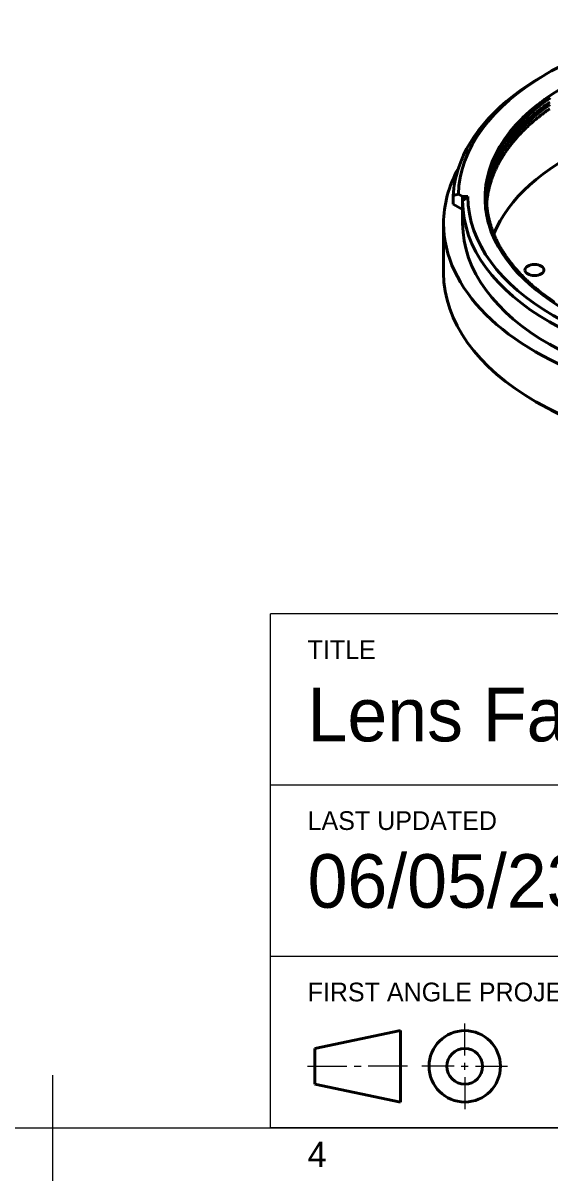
# Model space of a CAD drawing. Header units: millimetres. Extents: x 15 to 292, y 5 to 205.
# Drawn here: x 150.7 to 200.5, y 5 to 114.4 of the extents above; entities that cross this region are included whole.
import ezdxf

# ---------------------------------------------------------------- set-up
doc = ezdxf.new("R2010")
doc.units = ezdxf.units.MM
doc.layers.add('Border', color=7, linetype='Continuous')
doc.layers.add('Geometries', color=7, linetype='Continuous')
doc.styles.add('Shapr0', font='txt', dxfattribs={"height": 2.3925})
doc.styles.add('Shapr1', font='txt', dxfattribs={"height": 2.3925})

# ---------------------------------------------------------------- blocks, each defined once
blk = doc.blocks.new('*U9')
at = {"layer": 'Border', "linetype": 'Continuous', "lineweight": 15}
for p, q in [((287, 58.6), (174.1, 58.6)), ((174.1, 10), (174.1, 58.6)), ((287, 10), (287, 58.6)), ((287, 42.4), (174.1, 42.4)), ((223.5, 10), (223.5, 42.4)), ((255.25, 10), (255.25, 42.4)), ((287, 26.2), (174.1, 26.2)), ((192.450088, 16.837486), (192.450088, 19.875004)), ((177.6, 15.82498), (181.312522, 15.82498)), ((181.987526, 15.82498), (182.66253, 15.82498)), ((187.050056, 15.82498), (183.337534, 15.82498)), ((191.437582, 15.82498), (188.400064, 15.82498)), ((192.112586, 15.82498), (192.78759, 15.82498)), ((192.450088, 15.487478), (192.450088, 16.162482)), ((193.462594, 15.82498), (196.500112, 15.82498)), ((192.450088, 14.812474), (192.450088, 11.774956)), ((287, 10), (174.1, 10))]:
    blk.add_line(p, q, dxfattribs=at)
at = {"layer": 'Border', "linetype": 'Continuous', "lineweight": 40}
for p, q in [((178.275004, 17.51249), (186.375052, 19.2)), ((186.375052, 19.2), (186.375052, 12.44996)), ((178.275004, 17.51249), (178.275004, 14.13747)), ((178.275004, 14.13747), (186.375052, 12.44996))]:
    blk.add_line(p, q, dxfattribs=at)
for radius in [3.37502, 1.68751]:
    blk.add_circle((192.450088, 15.82498), radius, dxfattribs=at)

msp = doc.modelspace()

# ---------------------------------------------------------------- linework, layer by layer
at = {"layer": 'Border', "linetype": 'Continuous', "lineweight": 15}
for p, q in [((153.5, 15), (153.5, 5)), ((20, 10), (287, 10))]:
    msp.add_line(p, q, dxfattribs=at)
at = {"layer": 'Geometries', "linetype": 'Continuous', "lineweight": 40}
for p, q in [((200.168, 109.622), (199.815, 109.418)), ((199.699, 106.991), (200.107, 107.289)), ((191.364, 97.323), (191.364, 98.139)), ((191.853, 98.255), (192.233, 98.028)), ((192.75, 98.028), (192.233, 98.028)), ((192.233, 98.028), (192.233, 96.803)), ((192.25, 97.62), (192.75, 98.028)), ((192.25, 96.803), (192.25, 97.62)), ((192.233, 96.803), (191.364, 97.323)), ((192.25, 96.803), (192.233, 96.803)), ((192.25, 96.803), (192.25, 95.497)), ((194.503, 96.342), (194.493, 96.399)), ((190.45, 90.802), (190.45, 95.497)), ((194.673, 95.594), (194.563, 96.044)), ((199.178, 78.636), (199.532, 78.432))]:
    msp.add_line(p, q, dxfattribs=at)
at = {"layer": 'Geometries', "linetype": 'Continuous', "lineweight": 40, "flags": 128}
for points in [[(200.534, 107.367), (200.458, 107.315), (200.383, 107.262), (200.308, 107.209), (200.234, 107.156), (200.16, 107.102), (200.086, 107.049), (200.013, 106.995), (199.94, 106.941), (199.868, 106.886), (199.796, 106.832), (199.724, 106.777), (199.654, 106.722), (199.583, 106.667), (199.513, 106.612), (199.443, 106.557), (199.374, 106.501), (199.305, 106.446), (199.237, 106.39), (199.169, 106.334), (199.102, 106.278), (199.035, 106.221), (198.968, 106.164), (198.902, 106.108), (198.836, 106.05), (198.771, 105.993), (198.706, 105.936), (198.638, 105.876), (198.571, 105.815), (198.505, 105.755), (198.439, 105.694), (198.374, 105.633), (198.309, 105.572), (198.244, 105.51), (198.18, 105.449), (198.167, 105.436)], [(199.706, 106.988), (199.78, 107.045), (199.861, 107.107), (199.942, 107.168), (200.024, 107.229), (200.107, 107.289)], [(200.502, 106.733), (200.425, 106.679), (200.348, 106.625), (200.272, 106.571), (200.196, 106.516), (200.121, 106.461), (200.046, 106.407), (199.971, 106.351), (199.897, 106.296), (199.823, 106.24), (199.75, 106.184), (199.677, 106.128), (199.605, 106.072), (199.533, 106.015), (199.461, 105.959), (199.391, 105.902), (199.32, 105.845), (199.25, 105.788), (199.181, 105.731), (199.111, 105.673), (199.043, 105.616), (198.975, 105.558), (198.907, 105.5), (198.839, 105.441), (198.773, 105.383), (198.706, 105.324), (198.64, 105.265), (198.572, 105.203), (198.503, 105.141), (198.436, 105.078), (198.369, 105.016), (198.302, 104.953), (198.236, 104.89), (198.171, 104.827), (198.106, 104.764), (198.041, 104.7), (197.977, 104.637), (197.914, 104.573), (197.851, 104.508), (197.789, 104.444), (197.727, 104.379), (197.665, 104.315), (197.598, 104.242), (197.53, 104.169), (197.464, 104.096), (197.398, 104.023), (197.333, 103.95), (197.268, 103.876), (197.205, 103.802), (197.142, 103.728), (197.079, 103.654), (197.018, 103.579), (196.957, 103.504), (196.896, 103.429), (196.837, 103.354), (196.778, 103.279), (196.719, 103.203), (196.662, 103.127), (196.605, 103.052), (196.549, 102.976), (196.494, 102.9), (196.44, 102.823), (196.386, 102.747), (196.333, 102.67), (196.281, 102.593), (196.229, 102.516), (196.178, 102.439), (196.128, 102.362), (196.079, 102.284), (196.03, 102.206), (195.982, 102.128), (195.935, 102.05), (195.888, 101.972), (195.843, 101.894), (195.798, 101.815), (195.754, 101.737), (195.71, 101.658), (195.667, 101.579), (195.626, 101.501), (195.584, 101.421), (195.544, 101.342), (195.504, 101.263), (195.465, 101.183), (195.427, 101.103), (195.389, 101.024), (195.353, 100.944), (195.317, 100.863), (195.281, 100.783), (195.247, 100.702), (195.213, 100.622), (195.18, 100.541), (195.148, 100.46), (195.116, 100.379), (195.086, 100.298), (195.056, 100.217), (195.027, 100.136), (194.998, 100.054), (194.971, 99.973), (194.944, 99.892), (194.918, 99.809), (194.893, 99.727), (194.868, 99.645), (194.844, 99.563), (194.821, 99.481), (194.799, 99.4), (194.778, 99.318), (194.758, 99.237), (194.738, 99.155), (194.719, 99.073), (194.701, 98.991), (194.684, 98.909), (194.667, 98.827), (194.651, 98.745), (194.636, 98.663), (194.622, 98.58), (194.609, 98.498), (194.596, 98.415), (194.584, 98.333), (194.573, 98.25), (194.563, 98.168), (194.553, 98.086), (194.544, 98.003), (194.537, 97.921), (194.529, 97.838), (194.523, 97.756), (194.517, 97.673), (194.513, 97.591), (194.51, 97.543)], [(194.522, 97.351), (194.526, 97.416), (194.533, 97.498), (194.541, 97.581), (194.549, 97.664), (194.559, 97.746), (194.569, 97.829), (194.579, 97.912), (194.591, 97.995), (194.603, 98.077), (194.616, 98.16), (194.63, 98.242), (194.645, 98.325), (194.661, 98.407), (194.677, 98.49), (194.694, 98.572), (194.712, 98.655), (194.731, 98.737), (194.75, 98.82), (194.771, 98.902), (194.792, 98.985), (194.814, 99.067), (194.836, 99.148), (194.86, 99.23), (194.884, 99.311), (194.908, 99.393), (194.934, 99.474), (194.96, 99.555), (194.987, 99.636), (195.015, 99.717), (195.044, 99.798), (195.073, 99.879), (195.104, 99.96), (195.135, 100.04), (195.167, 100.121), (195.199, 100.202), (195.233, 100.282), (195.267, 100.362), (195.301, 100.443), (195.337, 100.522), (195.373, 100.602), (195.41, 100.682), (195.448, 100.762), (195.487, 100.841), (195.526, 100.92), (195.566, 101), (195.607, 101.079), (195.649, 101.158), (195.691, 101.237), (195.734, 101.316), (195.778, 101.395), (195.823, 101.473), (195.868, 101.552), (195.914, 101.63), (195.961, 101.708), (196.009, 101.786), (196.057, 101.863), (196.106, 101.941), (196.156, 102.018), (196.206, 102.096), (196.258, 102.173), (196.31, 102.249), (196.362, 102.326), (196.416, 102.403), (196.47, 102.48), (196.525, 102.556), (196.581, 102.632), (196.638, 102.709), (196.695, 102.785), (196.753, 102.861), (196.812, 102.936), (196.871, 103.012), (196.932, 103.087), (196.992, 103.162), (197.054, 103.237), (197.116, 103.312), (197.18, 103.386), (197.243, 103.461), (197.308, 103.535), (197.373, 103.609), (197.44, 103.683), (197.506, 103.757), (197.574, 103.83), (197.642, 103.904), (197.711, 103.977), (197.781, 104.05), (197.852, 104.122), (197.923, 104.195), (197.994, 104.267), (198.067, 104.339), (198.14, 104.411), (198.214, 104.482), (198.289, 104.554), (198.364, 104.625), (198.44, 104.695), (198.516, 104.766), (198.593, 104.836), (198.671, 104.906), (198.75, 104.976), (198.829, 105.046), (198.909, 105.115), (198.99, 105.184), (199.071, 105.253), (199.153, 105.321), (199.236, 105.39), (199.319, 105.458), (199.403, 105.525), (199.472, 105.58), (199.541, 105.635), (199.611, 105.69), (199.681, 105.745), (199.751, 105.799), (199.822, 105.853), (199.894, 105.907), (199.966, 105.961), (200.038, 106.014), (200.111, 106.068), (200.186, 106.123), (200.262, 106.177), (200.338, 106.231), (200.415, 106.286), (200.492, 106.339)], [(197.324, 104.778), (197.356, 104.814), (197.422, 104.888), (197.488, 104.961), (197.555, 105.034), (197.623, 105.108), (197.691, 105.18), (197.761, 105.253), (197.831, 105.325), (197.901, 105.398), (197.972, 105.47), (198.044, 105.541), (198.117, 105.613), (198.19, 105.684), (198.264, 105.755), (198.339, 105.826), (198.415, 105.897), (198.491, 105.968), (198.568, 106.038), (198.64, 106.103), (198.712, 106.167), (198.785, 106.231), (198.858, 106.295), (198.891, 106.324)], [(197.877, 105.426), (197.912, 105.46), (198.589, 106.09), (199.32, 106.699), (199.699, 106.991)], [(200.489, 106.95), (200.49, 106.95)], [(194.505, 97.657), (194.508, 97.725), (194.512, 97.804), (194.516, 97.883), (194.521, 97.962), (194.527, 98.04), (194.534, 98.119), (194.541, 98.198), (194.55, 98.28), (194.559, 98.362), (194.569, 98.445), (194.58, 98.527), (194.591, 98.609), (194.604, 98.692), (194.617, 98.774), (194.631, 98.856), (194.645, 98.938), (194.661, 99.02), (194.677, 99.103), (194.694, 99.185), (194.712, 99.267), (194.731, 99.349), (194.75, 99.431), (194.77, 99.513), (194.791, 99.594), (194.813, 99.676), (194.835, 99.758), (194.859, 99.839), (194.883, 99.92), (194.907, 100.002), (194.933, 100.083), (194.959, 100.164), (194.986, 100.245), (195.014, 100.326), (195.043, 100.407), (195.073, 100.489), (195.103, 100.569), (195.134, 100.65), (195.166, 100.731), (195.198, 100.811), (195.231, 100.891), (195.265, 100.972), (195.3, 101.052), (195.336, 101.132), (195.372, 101.211), (195.409, 101.291), (195.447, 101.371), (195.485, 101.45), (195.525, 101.53), (195.565, 101.609), (195.606, 101.689), (195.647, 101.768), (195.69, 101.847), (195.733, 101.926), (195.777, 102.005), (195.822, 102.084), (195.867, 102.163), (195.914, 102.241), (195.961, 102.319), (196.009, 102.398), (196.057, 102.476), (196.106, 102.554), (196.156, 102.631), (196.207, 102.709), (196.259, 102.786), (196.311, 102.864), (196.364, 102.942), (196.418, 103.019), (196.473, 103.096), (196.519, 103.159), (196.565, 103.223), (196.611, 103.286), (196.658, 103.349), (196.706, 103.411), (196.754, 103.474), (196.802, 103.537), (196.852, 103.599), (196.901, 103.661), (196.951, 103.724), (197.002, 103.786), (197.053, 103.848), (197.104, 103.91), (197.156, 103.971), (197.209, 104.033), (197.262, 104.094), (197.315, 104.156), (197.369, 104.217), (197.424, 104.278), (197.479, 104.338), (197.534, 104.399), (197.59, 104.46), (197.646, 104.52), (197.703, 104.58), (197.76, 104.64), (197.818, 104.7), (197.876, 104.76), (197.935, 104.82), (197.994, 104.879), (198.054, 104.939), (198.114, 104.998), (198.175, 105.057), (198.236, 105.116), (198.297, 105.174), (198.359, 105.233), (198.422, 105.291), (198.484, 105.349), (198.548, 105.407), (198.611, 105.465), (198.676, 105.523), (198.74, 105.58), (198.806, 105.638), (198.871, 105.695), (198.891, 105.711)], [(198.167, 105.436), (198.117, 105.387), (198.054, 105.325), (197.991, 105.263), (197.929, 105.201), (197.868, 105.138), (197.807, 105.075), (197.747, 105.012), (197.678, 104.94), (197.61, 104.868), (197.542, 104.795), (197.476, 104.722), (197.41, 104.649), (197.345, 104.575), (197.28, 104.502), (197.216, 104.428), (197.153, 104.354), (197.091, 104.28), (197.029, 104.205), (196.967, 104.13), (196.907, 104.055), (196.847, 103.98), (196.788, 103.904), (196.73, 103.829), (196.672, 103.753), (196.616, 103.678), (196.56, 103.602), (196.504, 103.526), (196.45, 103.449), (196.396, 103.373), (196.343, 103.296), (196.29, 103.22), (196.238, 103.143), (196.187, 103.065), (196.137, 102.988), (196.087, 102.91), (196.038, 102.832), (195.99, 102.754), (195.943, 102.676), (195.897, 102.598), (195.851, 102.52), (195.806, 102.442), (195.761, 102.363), (195.718, 102.285), (195.675, 102.206), (195.633, 102.127), (195.592, 102.048), (195.551, 101.969), (195.511, 101.889), (195.472, 101.81), (195.464, 101.793)], [(197.103, 104.6), (197.29, 104.811), (197.877, 105.426)], [(194.585, 99.876), (194.785, 100.605), (195.05, 101.335), (195.376, 102.054), (195.763, 102.761), (196.212, 103.457), (196.722, 104.142), (197.103, 104.6)], [(195.011, 100.929), (195.037, 101.003), (195.067, 101.085), (195.097, 101.166), (195.128, 101.247), (195.16, 101.329), (195.193, 101.41), (195.226, 101.49), (195.259, 101.57), (195.294, 101.651), (195.33, 101.731), (195.366, 101.81), (195.403, 101.89), (195.44, 101.97), (195.479, 102.049), (195.518, 102.129), (195.558, 102.208), (195.599, 102.287), (195.64, 102.367), (195.682, 102.446), (195.725, 102.525), (195.769, 102.603), (195.814, 102.682), (195.859, 102.76), (195.905, 102.838), (195.951, 102.916), (195.999, 102.994), (196.047, 103.072), (196.096, 103.15), (196.145, 103.227), (196.196, 103.304), (196.247, 103.381), (196.299, 103.458), (196.352, 103.535), (196.405, 103.612), (196.459, 103.689), (196.514, 103.765), (196.569, 103.841), (196.626, 103.917), (196.683, 103.993), (196.74, 104.069), (196.798, 104.144), (196.857, 104.219), (196.917, 104.294), (196.978, 104.369), (197.039, 104.443), (197.101, 104.518), (197.163, 104.592), (197.227, 104.666), (197.291, 104.74), (197.324, 104.778)], [(195.464, 101.793), (195.434, 101.73), (195.396, 101.65), (195.359, 101.57), (195.323, 101.49), (195.288, 101.409), (195.253, 101.329), (195.219, 101.248), (195.186, 101.168), (195.153, 101.087), (195.122, 101.006), (195.091, 100.925), (195.061, 100.844), (195.032, 100.762), (195.003, 100.681), (194.976, 100.6), (194.949, 100.518), (194.922, 100.436), (194.897, 100.354), (194.872, 100.271), (194.848, 100.19), (194.826, 100.109), (194.803, 100.027), (194.782, 99.945), (194.761, 99.864), (194.742, 99.782), (194.723, 99.7), (194.704, 99.618), (194.687, 99.536), (194.67, 99.454), (194.654, 99.372), (194.639, 99.29), (194.625, 99.207), (194.611, 99.125), (194.598, 99.042), (194.586, 98.96), (194.575, 98.878), (194.565, 98.795), (194.555, 98.713), (194.546, 98.63), (194.538, 98.548), (194.531, 98.466), (194.524, 98.383), (194.518, 98.301), (194.513, 98.218), (194.509, 98.135), (194.506, 98.052), (194.503, 97.97), (194.503, 97.963)], [(194.5, 97.963), (194.5, 98.045), (194.502, 98.128), (194.504, 98.21), (194.506, 98.293), (194.51, 98.375), (194.514, 98.458), (194.519, 98.541), (194.525, 98.623), (194.532, 98.706), (194.539, 98.789), (194.548, 98.872), (194.557, 98.954), (194.566, 99.036), (194.577, 99.119), (194.588, 99.201), (194.6, 99.283), (194.613, 99.365), (194.627, 99.448), (194.642, 99.53), (194.657, 99.612), (194.673, 99.694), (194.69, 99.776), (194.707, 99.858), (194.726, 99.94), (194.745, 100.022), (194.765, 100.104), (194.786, 100.187), (194.808, 100.269), (194.83, 100.351), (194.853, 100.432), (194.877, 100.514), (194.902, 100.596), (194.927, 100.678), (194.954, 100.759), (194.981, 100.841), (195.008, 100.922), (195.011, 100.929)], [(194.493, 96.399), (194.419, 96.906), (194.364, 97.65), (194.374, 98.392), (194.447, 99.132), (194.584, 99.869), (194.585, 99.876)], [(191.853, 98.255), (191.73, 98.227), (191.608, 98.198), (191.486, 98.169), (191.364, 98.139)], [(194.501, 97.849), (194.5, 97.88), (194.5, 97.963), (194.5, 97.963)], [(194.502, 97.765), (194.502, 97.798), (194.501, 97.849)], [(194.505, 97.657), (194.504, 97.715), (194.502, 97.765)], [(194.51, 97.543), (194.51, 97.55), (194.506, 97.632), (194.505, 97.657)], [(194.522, 97.351), (194.519, 97.384), (194.514, 97.467), (194.51, 97.543)], [(194.563, 96.044), (194.537, 96.167), (194.503, 96.342)], [(195.193, 94.514), (195.193, 94.515), (195.16, 94.596), (195.129, 94.676), (195.098, 94.757), (195.068, 94.838), (195.038, 94.919), (195.01, 95), (194.982, 95.082), (194.955, 95.163), (194.928, 95.245), (194.903, 95.326), (194.878, 95.408), (194.854, 95.49), (194.831, 95.572), (194.808, 95.654), (194.787, 95.736), (194.766, 95.818), (194.746, 95.9), (194.727, 95.982), (194.708, 96.064), (194.69, 96.147), (194.673, 96.23), (194.657, 96.313), (194.642, 96.396), (194.627, 96.478), (194.613, 96.56), (194.6, 96.642), (194.588, 96.724), (194.577, 96.807), (194.566, 96.889), (194.557, 96.971), (194.548, 97.054), (194.539, 97.136), (194.532, 97.219), (194.525, 97.301), (194.522, 97.351)], [(196.289, 92.245), (196.017, 92.646), (195.634, 93.278), (195.266, 93.989), (194.961, 94.708), (194.718, 95.434), (194.673, 95.594)], [(199.534, 89.072), (199.452, 89.136), (199.368, 89.203), (199.285, 89.271), (199.203, 89.338), (199.121, 89.406), (199.041, 89.474), (198.96, 89.542), (198.881, 89.611), (198.802, 89.68), (198.723, 89.749), (198.646, 89.818), (198.569, 89.887), (198.493, 89.957), (198.417, 90.027), (198.342, 90.097), (198.267, 90.168), (198.193, 90.239), (198.12, 90.31), (198.047, 90.381), (197.976, 90.453), (197.904, 90.525), (197.834, 90.597), (197.764, 90.67), (197.694, 90.742), (197.626, 90.815), (197.558, 90.888), (197.491, 90.962), (197.425, 91.035), (197.359, 91.109), (197.294, 91.183), (197.229, 91.257), (197.165, 91.332), (197.102, 91.406), (197.04, 91.482), (196.978, 91.557), (196.918, 91.632), (196.858, 91.707), (196.799, 91.782), (196.74, 91.857), (196.683, 91.933), (196.626, 92.008), (196.57, 92.084), (196.514, 92.16), (196.46, 92.236), (196.406, 92.313), (196.352, 92.39), (196.299, 92.467), (196.247, 92.544), (196.196, 92.621), (196.146, 92.699), (196.096, 92.776), (196.047, 92.853), (195.999, 92.931), (195.952, 93.009), (195.905, 93.087), (195.859, 93.165), (195.814, 93.244), (195.77, 93.322), (195.726, 93.401), (195.683, 93.479), (195.641, 93.558), (195.599, 93.638), (195.558, 93.717), (195.518, 93.796), (195.479, 93.876), (195.44, 93.956), (195.403, 94.035), (195.366, 94.115), (195.33, 94.195), (195.294, 94.275), (195.26, 94.355), (195.226, 94.435), (195.193, 94.514)], [(198.017, 90.246), (197.447, 90.827), (196.924, 91.421), (196.447, 92.027), (196.289, 92.245)], [(213.555, 83.43), (212.483, 83.613), (211.428, 83.822), (210.389, 84.057), (209.368, 84.318), (208.363, 84.604), (207.399, 84.909), (206.459, 85.237), (205.543, 85.589), (204.651, 85.963), (203.768, 86.367), (202.918, 86.791), (202.102, 87.237), (201.319, 87.702), (200.572, 88.187), (199.876, 88.678), (199.219, 89.185), (198.599, 89.708), (198.017, 90.246)], [(199.895, 88.794), (199.879, 88.805), (199.793, 88.871), (199.707, 88.937), (199.621, 89.003), (199.537, 89.069), (199.534, 89.072)]]:
    msp.add_lwpolyline(points, dxfattribs=at)
at = {"layer": 'Geometries', "linetype": 'Continuous', "lineweight": 40}
for centre, radius, start, end in [((211.114, 92.168), 18.703, 127.58642, 130.80554), ((211.592, 90.971), 19.458, 124.79225, 130.74834), ((212.514, 105.61), 21.025, 233.11617, 236.608)]:
    msp.add_arc(centre, radius, start, end, dxfattribs=at)
for centre, major_axis, start_param, end_param in [((220.25, 98.028), (-25.75, 0), 3.2717479, 5.6106857), ((220.25, 98.028), (-28.4, 0), 4.7297566, 5.4977871), ((220.25, 98.028), (-28.4, 0), 5.4977871, 6.2693338), ((220.25, 97.62), (28.9, 0), 2.3561945, 2.9555576), ((220.25, 91.088), (-25.75, 0), 3.370658, 6.0506323), ((220.25, 95.497), (-29.8, 0), 5.9755923, 6.2831853), ((220.25, 97.62), (28.9, 0), 2.9555576, 3.1104719), ((220.25, 97.62), (28, 0), 3.1415927, 4.712389), ((220.25, 98.028), (-27.5, 0), 0, 1.5707963), ((220.25, 95.497), (-29.8, 0), 0, 3.1415927), ((220.25, 95.497), (-28, 0), 0, 1.5707963), ((220.25, 90.802), (-29.8, 0), 0, 0.7853982), ((220.25, 90.802), (-29.8, 0), 0.7853982, 2.3561945), ((220.25, 90.394), (29.3, 0), 3.9269908, 5.4977871)]:
    msp.add_ellipse(centre, major_axis=major_axis, ratio=0.5773503, start_param=start_param, end_param=end_param, dxfattribs=at)
msp.add_ellipse((199.036, 91.088), major_axis=(-0.9, 0), ratio=0.5773503, dxfattribs=at)

# ---------------------------------------------------------------- block references
msp.add_blockref('*U9', (0, 0))

# ---------------------------------------------------------------- texts
at = {"layer": 'Border', "linetype": 'Continuous', "lineweight": 15, "attachment_point": 1, "style": 'Shapr1'}
for s, insert, char_height in [('TITLE', (177.6, 56.1), 1.7705), ('Lens Face', (177.6, 51.6), 5.0625), ('LAST UPDATED', (177.6, 39.935), 1.77045), ('06/05/23', (177.6, 35.874), 5.0625), ('FIRST ANGLE PROJECTION', (177.6, 23.735), 1.77045)]:
    msp.add_mtext(s, dxfattribs=dict(at, insert=insert, char_height=char_height))
at = {"layer": 'Border', "linetype": 'Continuous', "lineweight": 15, "insert": (178.5, 8.696), "char_height": 2.393, "width": 2.3925, "attachment_point": 2, "style": 'Shapr0'}
msp.add_mtext('4', dxfattribs=at)

doc.saveas('drawing.dxf')
